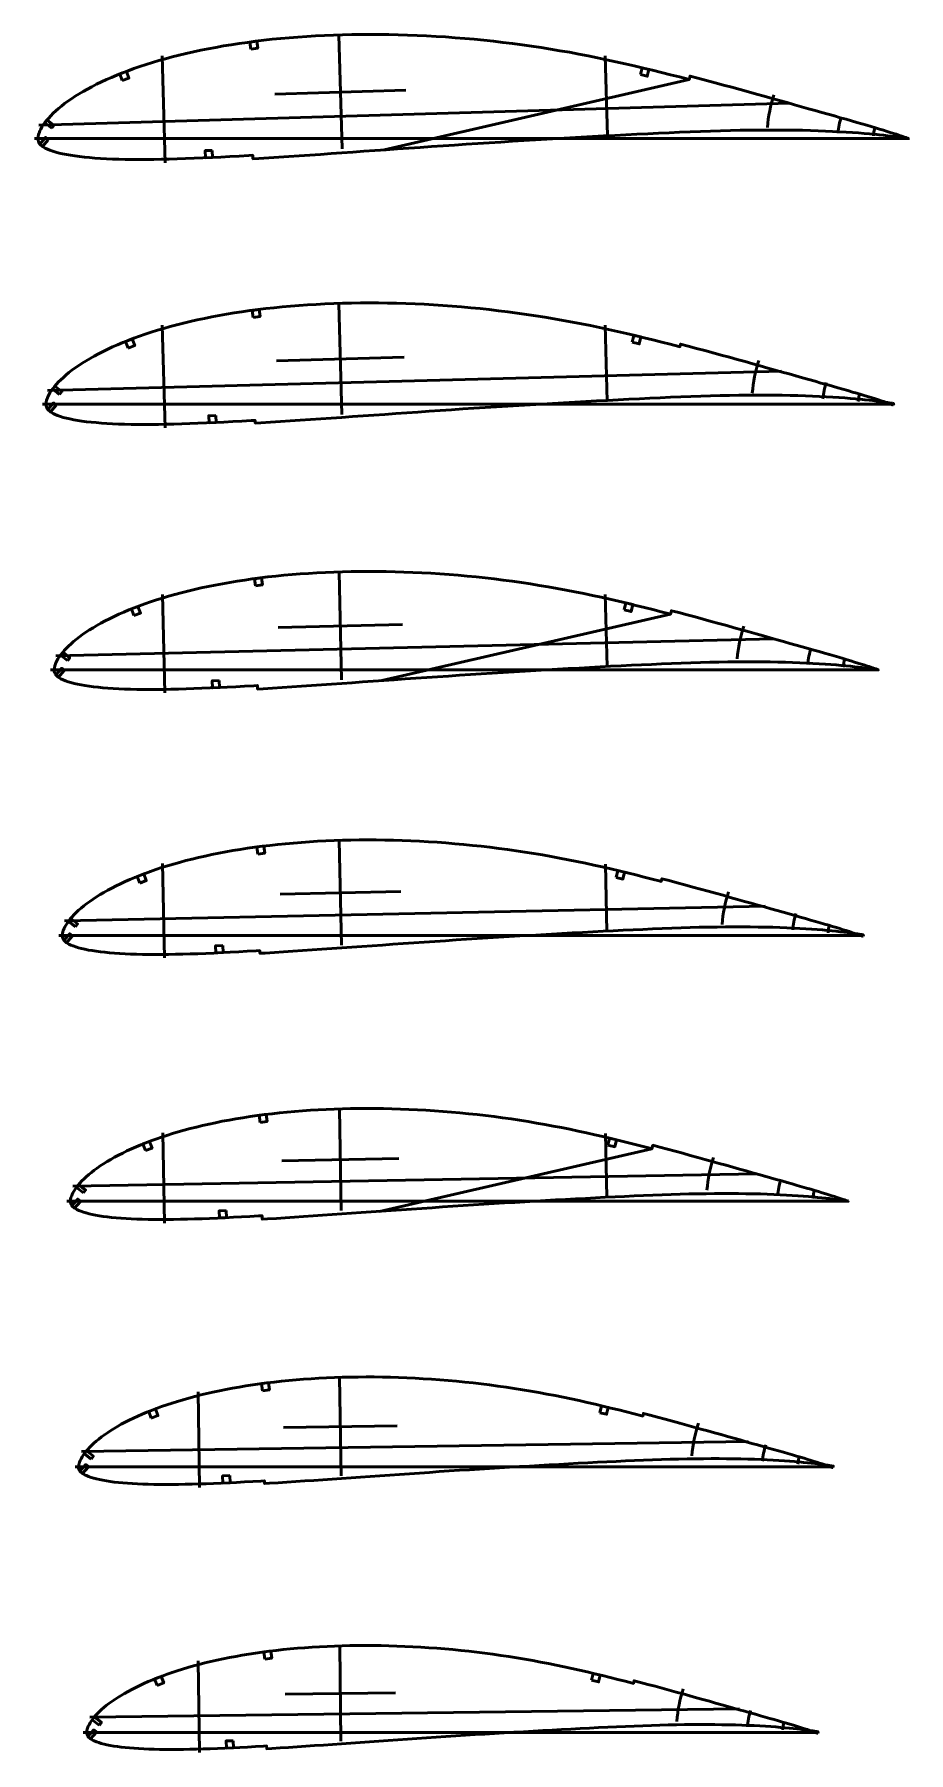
# Model space of a CAD drawing. Header units: metres. Extents: x -217 to 403, y -3611 to 74.
# Drawn here: x -173 to 321, y -3611 to -2641 of the extents above; entities that cross this region are included whole.
import ezdxf

# ---------------------------------------------------------------- set-up
doc = ezdxf.new("R2010")
doc.units = ezdxf.units.M
for name, color, linetype, lineweight in [('FoilLayer', 1, 'Continuous', 50), ('StringerLayer', 1, 'Continuous', 50), ('SubLayer', 7, 'Continuous', 50)]:
    doc.layers.add(name, color=color, linetype=linetype, lineweight=lineweight)

msp = doc.modelspace()

# ---------------------------------------------------------------- linework, layer by layer
at = {"layer": 'FoilLayer'}
for p, q in [((196.99, -2666.63), (24.69, -2706.4)), ((186.49, -2968.5), (23.37, -3006.06)), ((175.99, -3270.38), (22.06, -3305.72))]:
    msp.add_line(p, q, dxfattribs=at)
for points in [[(320.94, -2699.98), (320.84, -2699.94), (320.55, -2699.84), (320.08, -2699.68), (319.45, -2699.46), (318.65, -2699.18), (317.68, -2698.85), (316.57, -2698.47), (315.29, -2698.05), (313.87, -2697.58), (312.3, -2697.07), (310.58, -2696.51), (308.72, -2695.93), (306.71, -2695.3), (304.55, -2694.64), (302.25, -2693.95), (299.82, -2693.22), (297.25, -2692.46), (294.54, -2691.67), (291.69, -2690.85), (288.7, -2690), (285.59, -2689.11), (282.34, -2688.19), (278.98, -2687.24), (275.5, -2686.25), (271.9, -2685.24), (268.18, -2684.19), (264.36, -2683.11), (260.44, -2682), (256.42, -2680.87), (252.3, -2679.71), (248.09, -2678.53), (243.79, -2677.33), (239.41, -2676.1), (234.95, -2674.85), (230.42, -2673.6), (225.81, -2672.33), (221.14, -2671.05), (216.4, -2669.75), (211.61, -2668.44), (206.77, -2667.14), (201.88, -2665.84), (197.5, -2664.69), (196.99, -2666.63), (196.43, -2666.48), (191.45, -2665.19), (186.44, -2663.92), (181.38, -2662.65), (176.27, -2661.41), (171.13, -2660.17), (165.97, -2658.95), (160.79, -2657.74), (155.6, -2656.57), (150.39, -2655.44), (145.16, -2654.35), (139.89, -2653.29), (134.62, -2652.27), (129.32, -2651.29), (124.01, -2650.36), (118.67, -2649.47), (113.33, -2648.62), (107.96, -2647.82), (102.59, -2647.06), (97.21, -2646.35), (91.82, -2645.68), (86.43, -2645.05), (81.03, -2644.48), (75.62, -2643.95), (70.21, -2643.47), (64.81, -2643.03), (59.42, -2642.63), (54.04, -2642.28), (48.67, -2641.98), (43.31, -2641.73), (37.96, -2641.52), (32.64, -2641.36), (27.34, -2641.24), (22.07, -2641.17), (16.83, -2641.15), (11.6, -2641.19), (6.4, -2641.26), (1.24, -2641.37), (-3.88, -2641.54), (-8.95, -2641.74), (-13.98, -2642), (-18.98, -2642.31), (-23.94, -2642.66), (-28.85, -2643.05), (-33.69, -2643.47), (-38.47, -2643.95), (-43.21, -2644.48), (-47.9, -2645.05), (-52.53, -2645.66), (-57.09, -2646.31), (-61.59, -2646.99), (-66.01, -2647.72), (-70.37, -2648.49), (-74.66, -2649.3), (-78.88, -2650.15), (-83.02, -2651.03), (-87.09, -2651.95), (-91.06, -2652.89), (-94.95, -2653.88), (-98.77, -2654.91), (-102.52, -2655.98), (-106.17, -2657.06), (-109.73, -2658.18), (-113.21, -2659.32), (-116.59, -2660.5), (-119.89, -2661.7), (-123.1, -2662.93), (-126.21, -2664.17), (-129.23, -2665.44), (-132.14, -2666.72), (-134.96, -2668.03), (-137.68, -2669.35), (-140.31, -2670.69), (-142.82, -2672.03), (-145.24, -2673.39), (-147.55, -2674.74), (-149.74, -2676.11), (-151.84, -2677.49), (-153.84, -2678.88), (-155.73, -2680.26), (-157.51, -2681.63), (-159.17, -2682.99), (-160.72, -2684.35), (-162.16, -2685.71), (-163.5, -2687.06), (-164.73, -2688.39), (-165.85, -2689.69), (-166.86, -2690.97), (-167.75, -2692.21), (-168.52, -2693.41), (-169.19, -2694.59), (-169.72, -2695.66), (-170.18, -2696.85), (-170.48, -2697.66), (-170.7, -2698.75), (-170.81, -2699.85), (-170.82, -2700.03), (-170.75, -2700.95), (-170.56, -2701.61), (-170.27, -2702.25), (-169.82, -2702.92), (-169.25, -2703.57), (-168.54, -2704.22), (-167.7, -2704.83), (-166.68, -2705.43), (-165.46, -2706), (-164.04, -2706.57), (-162.44, -2707.13), (-160.74, -2707.66), (-158.89, -2708.16), (-156.88, -2708.61), (-154.7, -2709.04), (-152.36, -2709.44), (-149.9, -2709.83), (-147.31, -2710.17), (-144.57, -2710.47), (-141.66, -2710.73), (-138.61, -2710.98), (-135.44, -2711.2), (-132.15, -2711.39), (-128.73, -2711.54), (-125.17, -2711.64), (-121.45, -2711.72), (-117.62, -2711.78), (-113.68, -2711.81), (-109.62, -2711.79), (-105.42, -2711.74), (-101.08, -2711.66), (-96.62, -2711.56), (-92.07, -2711.45), (-87.4, -2711.29), (-82.62, -2711.1), (-77.71, -2710.88), (-72.69, -2710.66), (-67.58, -2710.42), (-62.39, -2710.15), (-57.09, -2709.85), (-51.67, -2709.53), (-49.49, -2709.4), (-49.37, -2711.4), (-46.04, -2711.2), (-40.45, -2710.86), (-34.79, -2710.51), (-29.04, -2710.12), (-23.2, -2709.72), (-17.28, -2709.32), (-11.3, -2708.92), (-5.26, -2708.5), (0.84, -2708.07), (7.02, -2707.63), (13.25, -2707.19), (19.53, -2706.76), (25.84, -2706.32), (32.19, -2705.87), (38.6, -2705.41), (45.04, -2704.97), (51.5, -2704.53), (57.98, -2704.09), (64.48, -2703.65), (71, -2703.2), (77.55, -2702.77), (84.08, -2702.37), (90.61, -2701.96), (97.13, -2701.54), (103.66, -2701.13), (110.18, -2700.74), (116.67, -2700.36), (123.13, -2699.98), (129.56, -2699.6), (135.97, -2699.23), (142.36, -2698.88), (148.69, -2698.54), (154.97, -2698.21), (161.21, -2697.87), (167.41, -2697.55), (173.56, -2697.25), (179.65, -2696.97), (185.66, -2696.69), (191.62, -2696.42), (197.52, -2696.17), (203.35, -2695.96), (209.09, -2695.77), (214.74, -2695.59), (220.31, -2695.44), (225.8, -2695.32), (231.18, -2695.25), (236.43, -2695.2), (241.57, -2695.17), (246.61, -2695.16), (251.52, -2695.2), (256.3, -2695.26), (260.93, -2695.34), (265.42, -2695.45), (269.77, -2695.58), (273.98, -2695.73), (278.01, -2695.92), (281.89, -2696.1), (285.61, -2696.31), (289.17, -2696.54), (292.55, -2696.8), (295.75, -2697.06), (298.75, -2697.32), (301.59, -2697.58), (304.23, -2697.85), (306.69, -2698.12), (308.96, -2698.39), (311.02, -2698.65), (312.89, -2698.89), (314.56, -2699.12), (316.04, -2699.33), (317.32, -2699.51), (318.41, -2699.67), (319.31, -2699.8), (320.01, -2699.91), (320.52, -2699.99), (320.83, -2700.03), (320.94, -2700.05)], [(312.26, -2850.4), (312.17, -2850.37), (311.88, -2850.27), (311.43, -2850.11), (310.81, -2849.9), (310.03, -2849.63), (309.1, -2849.31), (308.01, -2848.94), (306.77, -2848.53), (305.39, -2848.07), (303.86, -2847.57), (302.19, -2847.04), (300.38, -2846.46), (298.42, -2845.86), (296.32, -2845.22), (294.09, -2844.54), (291.72, -2843.83), (289.22, -2843.09), (286.58, -2842.32), (283.81, -2841.53), (280.91, -2840.7), (277.87, -2839.83), (274.72, -2838.94), (271.44, -2838.01), (268.06, -2837.05), (264.55, -2836.06), (260.93, -2835.04), (257.21, -2833.99), (253.4, -2832.91), (249.48, -2831.81), (245.48, -2830.68), (241.37, -2829.54), (237.18, -2828.36), (232.92, -2827.17), (228.59, -2825.95), (224.18, -2824.73), (219.69, -2823.5), (215.14, -2822.25), (210.53, -2820.99), (205.87, -2819.71), (201.16, -2818.45), (196.4, -2817.18), (192.14, -2816.07), (191.74, -2817.56), (191.2, -2817.42), (186.35, -2816.17), (181.47, -2814.93), (176.55, -2813.7), (171.57, -2812.48), (166.57, -2811.28), (161.54, -2810.09), (156.5, -2808.92), (151.45, -2807.78), (146.39, -2806.67), (141.29, -2805.61), (136.17, -2804.59), (131.03, -2803.6), (125.87, -2802.64), (120.7, -2801.73), (115.51, -2800.86), (110.31, -2800.04), (105.09, -2799.26), (99.85, -2798.52), (94.62, -2797.83), (89.37, -2797.17), (84.12, -2796.57), (78.87, -2796.01), (73.6, -2795.5), (68.34, -2795.02), (63.09, -2794.6), (57.84, -2794.21), (52.6, -2793.87), (47.37, -2793.58), (42.16, -2793.33), (36.95, -2793.13), (31.77, -2792.97), (26.62, -2792.86), (21.48, -2792.79), (16.38, -2792.77), (11.29, -2792.8), (6.23, -2792.88), (1.21, -2792.99), (-3.77, -2793.14), (-8.71, -2793.34), (-13.61, -2793.6), (-18.47, -2793.9), (-23.3, -2794.24), (-28.08, -2794.61), (-32.79, -2795.03), (-37.44, -2795.49), (-42.06, -2796.01), (-46.62, -2796.57), (-51.12, -2797.16), (-55.57, -2797.79), (-59.94, -2798.45), (-64.24, -2799.16), (-68.49, -2799.91), (-72.66, -2800.7), (-76.77, -2801.53), (-80.8, -2802.39), (-84.76, -2803.28), (-88.62, -2804.2), (-92.42, -2805.16), (-96.13, -2806.16), (-99.78, -2807.2), (-103.33, -2808.25), (-106.8, -2809.34), (-110.18, -2810.45), (-113.47, -2811.6), (-116.68, -2812.77), (-119.81, -2813.96), (-122.84, -2815.18), (-125.77, -2816.41), (-128.6, -2817.65), (-131.35, -2818.93), (-133.99, -2820.21), (-136.55, -2821.52), (-139, -2822.82), (-141.36, -2824.15), (-143.6, -2825.46), (-145.73, -2826.79), (-147.77, -2828.13), (-149.72, -2829.49), (-151.56, -2830.83), (-153.29, -2832.16), (-154.9, -2833.48), (-156.41, -2834.81), (-157.81, -2836.13), (-159.11, -2837.44), (-160.31, -2838.73), (-161.4, -2840), (-162.38, -2841.24), (-163.24, -2842.45), (-163.99, -2843.61), (-164.64, -2844.76), (-165.16, -2845.79), (-165.61, -2846.95), (-165.89, -2847.73), (-166.11, -2848.79), (-166.22, -2849.86), (-166.23, -2850.03), (-166.16, -2850.91), (-165.98, -2851.54), (-165.7, -2852.16), (-165.26, -2852.8), (-164.72, -2853.44), (-164.03, -2854.06), (-163.21, -2854.66), (-162.23, -2855.23), (-161.04, -2855.79), (-159.66, -2856.35), (-158.11, -2856.89), (-156.46, -2857.41), (-154.66, -2857.89), (-152.7, -2858.33), (-150.58, -2858.74), (-148.3, -2859.14), (-145.91, -2859.51), (-143.39, -2859.85), (-140.72, -2860.13), (-137.89, -2860.39), (-134.92, -2860.63), (-131.83, -2860.85), (-128.64, -2861.04), (-125.3, -2861.18), (-121.84, -2861.28), (-118.22, -2861.36), (-114.49, -2861.41), (-110.66, -2861.44), (-106.7, -2861.42), (-102.61, -2861.37), (-98.39, -2861.29), (-94.05, -2861.2), (-89.62, -2861.09), (-85.08, -2860.94), (-80.43, -2860.75), (-75.64, -2860.54), (-70.76, -2860.33), (-65.79, -2860.09), (-60.73, -2859.83), (-55.57, -2859.54), (-50.3, -2859.22), (-48.18, -2859.1), (-48.09, -2860.64), (-44.84, -2860.45), (-39.4, -2860.12), (-33.89, -2859.78), (-28.3, -2859.4), (-22.62, -2859.01), (-16.85, -2858.62), (-11.03, -2858.24), (-5.15, -2857.83), (0.79, -2857.4), (6.8, -2856.98), (12.87, -2856.55), (18.98, -2856.13), (25.12, -2855.7), (31.31, -2855.26), (37.54, -2854.82), (43.81, -2854.39), (50.11, -2853.96), (56.41, -2853.54), (62.73, -2853.1), (69.09, -2852.67), (75.46, -2852.25), (81.82, -2851.85), (88.17, -2851.45), (94.52, -2851.05), (100.88, -2850.65), (107.22, -2850.27), (113.54, -2849.9), (119.83, -2849.53), (126.09, -2849.16), (132.33, -2848.8), (138.55, -2848.46), (144.71, -2848.13), (150.82, -2847.81), (156.9, -2847.47), (162.94, -2847.16), (168.93, -2846.87), (174.85, -2846.6), (180.7, -2846.33), (186.51, -2846.06), (192.25, -2845.82), (197.93, -2845.61), (203.52, -2845.43), (209.02, -2845.26), (214.45, -2845.11), (219.79, -2845), (225.03, -2844.93), (230.14, -2844.88), (235.15, -2844.84), (240.06, -2844.84), (244.84, -2844.87), (249.49, -2844.94), (254, -2845.02), (258.38, -2845.12), (262.62, -2845.24), (266.71, -2845.4), (270.65, -2845.58), (274.42, -2845.76), (278.05, -2845.96), (281.52, -2846.18), (284.81, -2846.43), (287.92, -2846.69), (290.85, -2846.94), (293.62, -2847.2), (296.2, -2847.46), (298.59, -2847.72), (300.8, -2847.98), (302.81, -2848.24), (304.64, -2848.48), (306.26, -2848.7), (307.71, -2848.9), (308.95, -2849.08), (310.02, -2849.23), (310.89, -2849.36), (311.58, -2849.47), (312.06, -2849.54), (312.38, -2849.59), (312.49, -2849.61)], [(303.87, -2999.98), (303.78, -2999.94), (303.51, -2999.85), (303.07, -2999.7), (302.46, -2999.49), (301.71, -2999.22), (300.79, -2998.91), (299.74, -2998.56), (298.53, -2998.15), (297.18, -2997.7), (295.7, -2997.22), (294.07, -2996.7), (292.3, -2996.14), (290.4, -2995.55), (288.36, -2994.93), (286.18, -2994.27), (283.88, -2993.58), (281.44, -2992.86), (278.88, -2992.11), (276.18, -2991.34), (273.36, -2990.53), (270.41, -2989.69), (267.33, -2988.82), (264.15, -2987.91), (260.85, -2986.98), (257.44, -2986.02), (253.93, -2985.03), (250.31, -2984.01), (246.6, -2982.96), (242.79, -2981.88), (238.89, -2980.79), (234.9, -2979.67), (230.83, -2978.53), (226.68, -2977.37), (222.46, -2976.19), (218.17, -2975), (213.81, -2973.8), (209.38, -2972.58), (204.9, -2971.36), (200.36, -2970.12), (195.78, -2968.89), (191.15, -2967.66), (187, -2966.57), (186.49, -2968.5), (185.96, -2968.36), (181.25, -2967.15), (176.5, -2965.94), (171.71, -2964.74), (166.88, -2963.56), (162.01, -2962.39), (157.12, -2961.23), (152.22, -2960.09), (147.3, -2958.98), (142.38, -2957.91), (137.42, -2956.88), (132.44, -2955.88), (127.44, -2954.92), (122.42, -2953.99), (117.4, -2953.1), (112.35, -2952.26), (107.29, -2951.46), (102.21, -2950.7), (97.12, -2949.98), (92.03, -2949.31), (86.92, -2948.67), (81.82, -2948.08), (76.71, -2947.54), (71.59, -2947.04), (66.47, -2946.58), (61.36, -2946.16), (56.25, -2945.79), (51.16, -2945.46), (46.08, -2945.17), (41, -2944.93), (35.94, -2944.74), (30.9, -2944.58), (25.89, -2944.47), (20.9, -2944.41), (15.93, -2944.39), (10.98, -2944.42), (6.06, -2944.49), (1.18, -2944.6), (-3.67, -2944.75), (-8.47, -2944.95), (-13.23, -2945.19), (-17.97, -2945.48), (-22.66, -2945.81), (-27.3, -2946.18), (-31.89, -2946.59), (-36.42, -2947.04), (-40.9, -2947.54), (-45.34, -2948.08), (-49.72, -2948.66), (-54.04, -2949.27), (-58.3, -2949.92), (-62.48, -2950.6), (-66.6, -2951.33), (-70.67, -2952.1), (-74.66, -2952.9), (-78.59, -2953.74), (-82.43, -2954.61), (-86.19, -2955.5), (-89.88, -2956.44), (-93.49, -2957.41), (-97.04, -2958.42), (-100.49, -2959.44), (-103.87, -2960.5), (-107.15, -2961.59), (-110.36, -2962.7), (-113.48, -2963.84), (-116.51, -2965), (-119.46, -2966.18), (-122.31, -2967.37), (-125.07, -2968.59), (-127.73, -2969.83), (-130.31, -2971.08), (-132.8, -2972.34), (-135.18, -2973.61), (-137.47, -2974.9), (-139.64, -2976.18), (-141.72, -2977.47), (-143.7, -2978.78), (-145.6, -2980.09), (-147.39, -2981.4), (-149.07, -2982.69), (-150.63, -2983.97), (-152.1, -2985.26), (-153.46, -2986.55), (-154.73, -2987.82), (-155.89, -2989.08), (-156.95, -2990.3), (-157.9, -2991.52), (-158.74, -2992.68), (-159.47, -2993.81), (-160.1, -2994.93), (-160.6, -2995.93), (-161.03, -2997.06), (-161.31, -2997.8), (-161.52, -2998.82), (-161.62, -2999.86), (-161.63, -3000.02), (-161.57, -3000.87), (-161.4, -3001.48), (-161.13, -3002.07), (-160.71, -3002.69), (-160.18, -3003.3), (-159.52, -3003.91), (-158.73, -3004.49), (-157.78, -3005.04), (-156.62, -3005.58), (-155.28, -3006.12), (-153.78, -3006.65), (-152.17, -3007.15), (-150.42, -3007.62), (-148.52, -3008.05), (-146.46, -3008.45), (-144.24, -3008.84), (-141.92, -3009.2), (-139.47, -3009.52), (-136.87, -3009.8), (-134.12, -3010.05), (-131.23, -3010.29), (-128.23, -3010.5), (-125.12, -3010.68), (-121.88, -3010.82), (-118.51, -3010.92), (-114.99, -3010.99), (-111.37, -3011.05), (-107.63, -3011.07), (-103.79, -3011.06), (-99.81, -3011.01), (-95.7, -3010.93), (-91.48, -3010.84), (-87.17, -3010.73), (-82.76, -3010.58), (-78.23, -3010.41), (-73.58, -3010.2), (-68.83, -3009.99), (-63.99, -3009.76), (-59.08, -3009.51), (-54.06, -3009.22), (-48.93, -3008.92), (-46.87, -3008.79), (-46.75, -3010.79), (-43.59, -3010.6), (-38.3, -3010.29), (-32.94, -3009.95), (-27.49, -3009.58), (-21.97, -3009.2), (-16.36, -3008.82), (-10.7, -3008.45), (-4.98, -3008.05), (0.8, -3007.64), (6.64, -3007.22), (12.54, -3006.81), (18.49, -3006.4), (24.47, -3005.98), (30.48, -3005.55), (36.55, -3005.12), (42.65, -3004.7), (48.77, -3004.29), (54.9, -3003.88), (61.05, -3003.45), (67.23, -3003.03), (73.42, -3002.63), (79.61, -3002.24), (85.79, -3001.85), (91.97, -3001.45), (98.15, -3001.07), (104.32, -3000.7), (110.47, -3000.34), (116.58, -2999.98), (122.67, -2999.62), (128.74, -2999.27), (134.79, -2998.94), (140.78, -2998.62), (146.73, -2998.3), (152.64, -2997.98), (158.51, -2997.68), (164.34, -2997.4), (170.1, -2997.13), (175.79, -2996.86), (181.43, -2996.61), (187.02, -2996.37), (192.54, -2996.17), (197.97, -2995.99), (203.32, -2995.83), (208.6, -2995.68), (213.79, -2995.57), (218.89, -2995.5), (223.86, -2995.46), (228.73, -2995.42), (233.5, -2995.42), (238.15, -2995.45), (242.67, -2995.51), (247.05, -2995.59), (251.31, -2995.69), (255.43, -2995.81), (259.41, -2995.96), (263.23, -2996.13), (266.9, -2996.31), (270.43, -2996.51), (273.8, -2996.72), (277, -2996.97), (280.02, -2997.21), (282.87, -2997.46), (285.55, -2997.71), (288.06, -2997.96), (290.39, -2998.22), (292.53, -2998.47), (294.49, -2998.72), (296.26, -2998.95), (297.84, -2999.17), (299.24, -2999.36), (300.45, -2999.54), (301.49, -2999.69), (302.33, -2999.81), (303, -2999.92), (303.48, -2999.99), (303.77, -3000.03), (303.87, -3000.05)], [(295.2, -3150.4), (295.11, -3150.37), (294.84, -3150.28), (294.41, -3150.13), (293.82, -3149.93), (293.09, -3149.67), (292.21, -3149.37), (291.18, -3149.02), (290.01, -3148.63), (288.7, -3148.2), (287.26, -3147.73), (285.68, -3147.22), (283.96, -3146.68), (282.12, -3146.11), (280.13, -3145.5), (278.02, -3144.86), (275.78, -3144.19), (273.42, -3143.49), (270.92, -3142.77), (268.3, -3142.01), (265.56, -3141.23), (262.69, -3140.41), (259.71, -3139.57), (256.61, -3138.69), (253.41, -3137.78), (250.09, -3136.85), (246.67, -3135.88), (243.16, -3134.89), (239.55, -3133.87), (235.85, -3132.83), (232.06, -3131.76), (228.18, -3130.68), (224.22, -3129.57), (220.19, -3128.44), (216.1, -3127.29), (211.93, -3126.14), (207.69, -3124.97), (203.38, -3123.79), (199.03, -3122.59), (194.62, -3121.39), (190.17, -3120.2), (185.67, -3119), (181.64, -3117.94), (181.24, -3119.44), (180.73, -3119.31), (176.15, -3118.12), (171.53, -3116.95), (166.88, -3115.79), (162.18, -3114.64), (157.45, -3113.5), (152.7, -3112.38), (147.93, -3111.27), (143.16, -3110.19), (138.37, -3109.15), (133.55, -3108.14), (128.71, -3107.17), (123.85, -3106.24), (118.98, -3105.34), (114.09, -3104.48), (109.19, -3103.66), (104.27, -3102.88), (99.33, -3102.14), (94.39, -3101.44), (89.44, -3100.78), (84.48, -3100.17), (79.52, -3099.59), (74.55, -3099.07), (69.57, -3098.58), (64.6, -3098.13), (59.63, -3097.73), (54.67, -3097.36), (49.72, -3097.04), (44.78, -3096.77), (39.85, -3096.54), (34.93, -3096.35), (30.03, -3096.2), (25.16, -3096.09), (20.31, -3096.02), (15.49, -3096.01), (10.67, -3096.04), (5.89, -3096.11), (1.15, -3096.21), (-3.56, -3096.36), (-8.23, -3096.55), (-12.86, -3096.79), (-17.46, -3097.07), (-22.02, -3097.39), (-26.53, -3097.75), (-30.99, -3098.14), (-35.39, -3098.58), (-39.75, -3099.07), (-44.06, -3099.59), (-48.32, -3100.15), (-52.52, -3100.75), (-56.65, -3101.38), (-60.72, -3102.05), (-64.72, -3102.75), (-68.67, -3103.5), (-72.55, -3104.28), (-76.37, -3105.09), (-80.1, -3105.93), (-83.76, -3106.8), (-87.34, -3107.71), (-90.85, -3108.66), (-94.3, -3109.64), (-97.65, -3110.64), (-100.93, -3111.66), (-104.13, -3112.72), (-107.24, -3113.8), (-110.27, -3114.9), (-113.22, -3116.03), (-116.09, -3117.18), (-118.86, -3118.34), (-121.53, -3119.52), (-124.12, -3120.72), (-126.62, -3121.94), (-129.04, -3123.17), (-131.36, -3124.4), (-133.58, -3125.65), (-135.69, -3126.89), (-137.71, -3128.15), (-139.64, -3129.42), (-141.48, -3130.7), (-143.21, -3131.96), (-144.85, -3133.22), (-146.37, -3134.47), (-147.79, -3135.71), (-149.11, -3136.96), (-150.34, -3138.2), (-151.47, -3139.42), (-152.5, -3140.61), (-153.42, -3141.79), (-154.24, -3142.92), (-154.94, -3144.01), (-155.55, -3145.09), (-156.03, -3146.06), (-156.46, -3147.16), (-156.73, -3147.88), (-156.93, -3148.86), (-157.03, -3149.86), (-157.04, -3150.01), (-156.98, -3150.83), (-156.82, -3151.41), (-156.56, -3151.98), (-156.16, -3152.58), (-155.65, -3153.17), (-155.01, -3153.75), (-154.24, -3154.31), (-153.32, -3154.85), (-152.2, -3155.38), (-150.9, -3155.9), (-149.44, -3156.41), (-147.88, -3156.9), (-146.19, -3157.35), (-144.34, -3157.77), (-142.33, -3158.16), (-140.18, -3158.53), (-137.93, -3158.89), (-135.55, -3159.2), (-133.03, -3159.47), (-130.35, -3159.72), (-127.55, -3159.94), (-124.63, -3160.15), (-121.61, -3160.32), (-118.46, -3160.46), (-115.18, -3160.56), (-111.76, -3160.63), (-108.24, -3160.68), (-104.61, -3160.7), (-100.88, -3160.69), (-97.01, -3160.64), (-93.02, -3160.57), (-88.92, -3160.48), (-84.73, -3160.37), (-80.44, -3160.23), (-76.04, -3160.06), (-71.52, -3159.86), (-66.9, -3159.65), (-62.2, -3159.43), (-57.42, -3159.19), (-52.54, -3158.91), (-47.56, -3158.61), (-45.56, -3158.49), (-45.46, -3160.04), (-42.39, -3159.86), (-37.25, -3159.55), (-32.04, -3159.22), (-26.75, -3158.86), (-21.38, -3158.49), (-15.93, -3158.13), (-10.43, -3157.76), (-4.87, -3157.38), (0.75, -3156.98), (6.43, -3156.57), (12.16, -3156.17), (17.94, -3155.77), (23.75, -3155.37), (29.59, -3154.95), (35.49, -3154.53), (41.42, -3154.12), (47.37, -3153.72), (53.33, -3153.32), (59.3, -3152.91), (65.31, -3152.5), (71.33, -3152.1), (77.35, -3151.73), (83.36, -3151.35), (89.36, -3150.96), (95.37, -3150.59), (101.37, -3150.23), (107.34, -3149.88), (113.28, -3149.53), (119.2, -3149.18), (125.11, -3148.84), (130.98, -3148.52), (136.81, -3148.21), (142.59, -3147.9), (148.33, -3147.59), (154.04, -3147.29), (159.7, -3147.02), (165.3, -3146.76), (170.83, -3146.5), (176.32, -3146.25), (181.75, -3146.02), (187.12, -3145.83), (192.4, -3145.66), (197.6, -3145.49), (202.73, -3145.35), (207.79, -3145.25), (212.74, -3145.18), (217.57, -3145.13), (222.31, -3145.1), (226.95, -3145.1), (231.47, -3145.13), (235.87, -3145.19), (240.13, -3145.27), (244.27, -3145.36), (248.28, -3145.48), (252.15, -3145.62), (255.87, -3145.79), (259.44, -3145.97), (262.87, -3146.16), (266.15, -3146.37), (269.26, -3146.6), (272.2, -3146.84), (274.97, -3147.08), (277.58, -3147.33), (280.02, -3147.57), (282.29, -3147.82), (284.38, -3148.07), (286.28, -3148.31), (288, -3148.54), (289.54, -3148.75), (290.9, -3148.94), (292.08, -3149.1), (293.09, -3149.25), (293.91, -3149.37), (294.56, -3149.47), (295.02, -3149.55), (295.32, -3149.59), (295.42, -3149.61)], [(286.81, -3299.98), (286.72, -3299.95), (286.46, -3299.86), (286.05, -3299.71), (285.48, -3299.51), (284.77, -3299.27), (283.9, -3298.97), (282.91, -3298.64), (281.77, -3298.26), (280.5, -3297.83), (279.09, -3297.38), (277.56, -3296.88), (275.89, -3296.36), (274.1, -3295.8), (272.17, -3295.21), (270.12, -3294.59), (267.94, -3293.94), (265.64, -3293.26), (263.22, -3292.56), (260.67, -3291.82), (258.01, -3291.06), (255.22, -3290.27), (252.32, -3289.45), (249.32, -3288.59), (246.21, -3287.72), (242.99, -3286.81), (239.67, -3285.87), (236.25, -3284.9), (232.75, -3283.92), (229.16, -3282.9), (225.48, -3281.87), (221.71, -3280.81), (217.87, -3279.74), (213.95, -3278.64), (209.97, -3277.53), (205.92, -3276.41), (201.8, -3275.27), (197.62, -3274.12), (193.39, -3272.96), (189.11, -3271.79), (184.79, -3270.63), (180.42, -3269.47), (176.5, -3268.45), (175.99, -3270.38), (175.49, -3270.25), (171.04, -3269.1), (166.56, -3267.96), (162.04, -3266.83), (157.48, -3265.72), (152.89, -3264.61), (148.27, -3263.52), (143.65, -3262.44), (139.01, -3261.4), (134.36, -3260.38), (129.68, -3259.41), (124.98, -3258.47), (120.26, -3257.56), (115.53, -3256.68), (110.79, -3255.85), (106.02, -3255.05), (101.25, -3254.3), (96.45, -3253.58), (91.65, -3252.9), (86.85, -3252.26), (82.03, -3251.67), (77.21, -3251.11), (72.39, -3250.6), (67.56, -3250.13), (62.73, -3249.69), (57.91, -3249.3), (53.09, -3248.94), (48.28, -3248.63), (43.49, -3248.36), (38.7, -3248.14), (33.92, -3247.95), (29.16, -3247.81), (24.43, -3247.7), (19.72, -3247.64), (15.04, -3247.62), (10.37, -3247.65), (5.72, -3247.72), (1.12, -3247.82), (-3.46, -3247.97), (-7.98, -3248.15), (-12.48, -3248.38), (-16.95, -3248.66), (-21.38, -3248.97), (-25.76, -3249.31), (-30.09, -3249.7), (-34.36, -3250.12), (-38.59, -3250.6), (-42.78, -3251.11), (-46.91, -3251.65), (-50.99, -3252.23), (-55.01, -3252.84), (-58.95, -3253.49), (-62.84, -3254.18), (-66.68, -3254.9), (-70.45, -3255.66), (-74.15, -3256.45), (-77.78, -3257.26), (-81.32, -3258.11), (-84.8, -3258.99), (-88.21, -3259.91), (-91.56, -3260.86), (-94.82, -3261.83), (-98, -3262.83), (-101.1, -3263.85), (-104.12, -3264.9), (-107.06, -3265.97), (-109.93, -3267.07), (-112.71, -3268.18), (-115.4, -3269.31), (-118, -3270.45), (-120.51, -3271.62), (-122.94, -3272.8), (-125.29, -3274), (-127.53, -3275.19), (-129.69, -3276.4), (-131.74, -3277.61), (-133.7, -3278.83), (-135.57, -3280.06), (-137.36, -3281.3), (-139.04, -3282.53), (-140.63, -3283.75), (-142.1, -3284.96), (-143.48, -3286.17), (-144.77, -3287.38), (-145.96, -3288.58), (-147.05, -3289.76), (-148.05, -3290.92), (-148.94, -3292.06), (-149.73, -3293.16), (-150.42, -3294.21), (-151.01, -3295.26), (-151.47, -3296.2), (-151.88, -3297.26), (-152.14, -3297.95), (-152.34, -3298.9), (-152.44, -3299.87), (-152.45, -3300.01), (-152.39, -3300.79), (-152.24, -3301.34), (-151.99, -3301.89), (-151.6, -3302.46), (-151.12, -3303.03), (-150.5, -3303.59), (-149.76, -3304.14), (-148.87, -3304.66), (-147.78, -3305.17), (-146.52, -3305.67), (-145.11, -3306.17), (-143.6, -3306.64), (-141.95, -3307.08), (-140.16, -3307.48), (-138.21, -3307.87), (-136.13, -3308.23), (-133.94, -3308.57), (-131.62, -3308.88), (-129.18, -3309.14), (-126.58, -3309.38), (-123.86, -3309.6), (-121.02, -3309.8), (-118.09, -3309.97), (-115.03, -3310.1), (-111.85, -3310.19), (-108.53, -3310.26), (-105.11, -3310.32), (-101.59, -3310.34), (-97.96, -3310.32), (-94.21, -3310.28), (-90.33, -3310.21), (-86.35, -3310.12), (-82.28, -3310.02), (-78.12, -3309.88), (-73.85, -3309.71), (-69.45, -3309.51), (-64.97, -3309.32), (-60.41, -3309.1), (-55.77, -3308.86), (-51.03, -3308.59), (-46.19, -3308.3), (-44.24, -3308.19), (-44.12, -3310.18), (-41.14, -3310.01), (-36.15, -3309.71), (-31.09, -3309.39), (-25.95, -3309.04), (-20.73, -3308.68), (-15.44, -3308.33), (-10.1, -3307.97), (-4.7, -3307.6), (0.75, -3307.21), (6.27, -3306.82), (11.84, -3306.42), (17.45, -3306.04), (23.09, -3305.65), (28.77, -3305.24), (34.49, -3304.84), (40.25, -3304.44), (46.03, -3304.05), (51.82, -3303.66), (57.62, -3303.26), (63.45, -3302.86), (69.3, -3302.48), (75.14, -3302.11), (80.98, -3301.75), (86.81, -3301.37), (92.64, -3301.01), (98.46, -3300.66), (104.27, -3300.32), (110.03, -3299.98), (115.78, -3299.64), (121.52, -3299.31), (127.22, -3299), (132.88, -3298.7), (138.49, -3298.4), (144.07, -3298.09), (149.61, -3297.81), (155.11, -3297.54), (160.55, -3297.29), (165.92, -3297.04), (171.25, -3296.8), (176.52, -3296.58), (181.73, -3296.39), (186.86, -3296.22), (191.91, -3296.06), (196.89, -3295.92), (201.79, -3295.82), (206.6, -3295.76), (211.29, -3295.71), (215.89, -3295.68), (220.39, -3295.68), (224.78, -3295.71), (229.05, -3295.76), (233.18, -3295.84), (237.2, -3295.93), (241.09, -3296.05), (244.84, -3296.19), (248.45, -3296.35), (251.92, -3296.52), (255.24, -3296.7), (258.43, -3296.91), (261.44, -3297.14), (264.3, -3297.37), (266.99, -3297.6), (269.52, -3297.84), (271.88, -3298.08), (274.08, -3298.32), (276.11, -3298.56), (277.95, -3298.79), (279.62, -3299.01), (281.12, -3299.21), (282.44, -3299.4), (283.58, -3299.56), (284.56, -3299.7), (285.36, -3299.82), (285.99, -3299.92), (286.44, -3299.99), (286.72, -3300.03), (286.81, -3300.05)], [(278.13, -3450.4), (278.05, -3450.37), (277.79, -3450.29), (277.39, -3450.15), (276.84, -3449.95), (276.15, -3449.71), (275.32, -3449.43), (274.35, -3449.1), (273.25, -3448.74), (272.02, -3448.33), (270.66, -3447.89), (269.17, -3447.41), (267.55, -3446.9), (265.81, -3446.36), (263.94, -3445.79), (261.95, -3445.18), (259.84, -3444.55), (257.61, -3443.89), (255.26, -3443.21), (252.8, -3442.5), (250.21, -3441.76), (247.51, -3440.99), (244.69, -3440.2), (241.78, -3439.37), (238.76, -3438.51), (235.64, -3437.63), (232.42, -3436.72), (229.1, -3435.79), (225.7, -3434.83), (222.22, -3433.84), (218.65, -3432.84), (214.99, -3431.82), (211.26, -3430.77), (207.47, -3429.71), (203.61, -3428.63), (199.68, -3427.54), (195.68, -3426.44), (191.63, -3425.33), (187.52, -3424.2), (183.37, -3423.07), (179.18, -3421.94), (174.93, -3420.82), (171.14, -3419.82), (170.74, -3421.32), (170.26, -3421.19), (165.94, -3420.08), (161.59, -3418.97), (157.21, -3417.88), (152.78, -3416.79), (148.32, -3415.73), (143.85, -3414.66), (139.36, -3413.62), (134.86, -3412.6), (130.35, -3411.62), (125.81, -3410.68), (121.25, -3409.76), (116.68, -3408.88), (112.08, -3408.03), (107.48, -3407.22), (102.86, -3406.45), (98.23, -3405.71), (93.58, -3405.02), (88.92, -3404.36), (84.26, -3403.74), (79.58, -3403.16), (74.91, -3402.62), (70.23, -3402.13), (65.54, -3401.67), (60.86, -3401.25), (56.18, -3400.87), (51.5, -3400.52), (46.84, -3400.22), (42.19, -3399.96), (37.54, -3399.74), (32.91, -3399.56), (28.29, -3399.42), (23.71, -3399.32), (19.13, -3399.26), (14.59, -3399.24), (10.06, -3399.27), (5.55, -3399.33), (1.09, -3399.43), (-3.35, -3399.57), (-7.74, -3399.75), (-12.11, -3399.98), (-16.44, -3400.24), (-20.74, -3400.54), (-24.99, -3400.88), (-29.18, -3401.25), (-33.33, -3401.66), (-37.44, -3402.12), (-41.5, -3402.62), (-45.51, -3403.15), (-49.47, -3403.71), (-53.36, -3404.3), (-57.19, -3404.93), (-60.96, -3405.6), (-64.68, -3406.3), (-68.34, -3407.04), (-71.93, -3407.8), (-75.45, -3408.59), (-78.89, -3409.41), (-82.26, -3410.27), (-85.57, -3411.16), (-88.82, -3412.08), (-91.98, -3413.02), (-95.07, -3413.99), (-98.07, -3414.98), (-101, -3416), (-103.86, -3417.04), (-106.64, -3418.1), (-109.33, -3419.18), (-111.94, -3420.28), (-114.46, -3421.39), (-116.9, -3422.52), (-119.26, -3423.66), (-121.53, -3424.82), (-123.71, -3425.98), (-125.81, -3427.16), (-127.79, -3428.33), (-129.69, -3429.51), (-131.5, -3430.7), (-133.23, -3431.9), (-134.87, -3433.1), (-136.41, -3434.28), (-137.84, -3435.45), (-139.17, -3436.62), (-140.42, -3437.8), (-141.57, -3438.96), (-142.63, -3440.11), (-143.6, -3441.22), (-144.46, -3442.33), (-145.23, -3443.39), (-145.89, -3444.42), (-146.46, -3445.43), (-146.91, -3446.33), (-147.31, -3447.36), (-147.56, -3448.02), (-147.75, -3448.94), (-147.84, -3449.87), (-147.85, -3450), (-147.8, -3450.74), (-147.65, -3451.28), (-147.42, -3451.8), (-147.05, -3452.35), (-146.58, -3452.9), (-145.99, -3453.44), (-145.27, -3453.96), (-144.42, -3454.46), (-143.37, -3454.96), (-142.15, -3455.45), (-140.77, -3455.93), (-139.31, -3456.39), (-137.72, -3456.81), (-135.98, -3457.2), (-134.09, -3457.57), (-132.07, -3457.93), (-129.95, -3458.26), (-127.7, -3458.55), (-125.33, -3458.81), (-122.81, -3459.04), (-120.17, -3459.25), (-117.42, -3459.45), (-114.58, -3459.61), (-111.61, -3459.74), (-108.52, -3459.83), (-105.3, -3459.9), (-101.99, -3459.95), (-98.57, -3459.97), (-95.05, -3459.96), (-91.41, -3459.91), (-87.65, -3459.84), (-83.78, -3459.76), (-79.84, -3459.66), (-75.79, -3459.52), (-71.65, -3459.36), (-67.39, -3459.17), (-63.04, -3458.98), (-58.61, -3458.77), (-54.11, -3458.54), (-49.51, -3458.28), (-44.82, -3458), (-42.93, -3457.88), (-42.84, -3459.43), (-39.95, -3459.26), (-35.1, -3458.97), (-30.19, -3458.66), (-25.21, -3458.32), (-20.15, -3457.98), (-15.01, -3457.63), (-9.83, -3457.29), (-4.59, -3456.92), (0.7, -3456.55), (6.05, -3456.17), (11.46, -3455.78), (16.9, -3455.41), (22.37, -3455.03), (27.88, -3454.64), (33.44, -3454.24), (39.02, -3453.86), (44.63, -3453.48), (50.25, -3453.1), (55.88, -3452.71), (61.54, -3452.33), (67.21, -3451.96), (72.88, -3451.6), (78.54, -3451.25), (84.2, -3450.88), (89.86, -3450.53), (95.51, -3450.19), (101.14, -3449.86), (106.73, -3449.53), (112.31, -3449.2), (117.88, -3448.88), (123.41, -3448.58), (128.9, -3448.29), (134.35, -3448), (139.76, -3447.7), (145.14, -3447.42), (150.47, -3447.17), (155.75, -3446.92), (160.96, -3446.68), (166.13, -3446.44), (171.25, -3446.23), (176.31, -3446.04), (181.29, -3445.88), (186.19, -3445.73), (191.02, -3445.59), (195.78, -3445.5), (200.45, -3445.43), (205, -3445.39), (209.47, -3445.36), (213.84, -3445.35), (218.1, -3445.38), (222.24, -3445.44), (226.26, -3445.51), (230.15, -3445.6), (233.93, -3445.71), (237.58, -3445.85), (241.08, -3446.01), (244.45, -3446.17), (247.68, -3446.35), (250.77, -3446.55), (253.7, -3446.77), (256.48, -3447), (259.09, -3447.23), (261.55, -3447.45), (263.85, -3447.69), (265.98, -3447.92), (267.95, -3448.15), (269.74, -3448.38), (271.37, -3448.6), (272.82, -3448.79), (274.1, -3448.97), (275.21, -3449.13), (276.16, -3449.27), (276.94, -3449.38), (277.55, -3449.48), (277.98, -3449.55), (278.27, -3449.59), (278.36, -3449.6)], [(269.6, -3600.4), (269.52, -3600.38), (269.27, -3600.29), (268.88, -3600.16), (268.35, -3599.97), (267.68, -3599.74), (266.87, -3599.46), (265.93, -3599.14), (264.86, -3598.79), (263.67, -3598.39), (262.35, -3597.96), (260.91, -3597.5), (259.35, -3597.01), (257.66, -3596.48), (255.85, -3595.93), (253.92, -3595.34), (251.87, -3594.73), (249.71, -3594.09), (247.43, -3593.43), (245.04, -3592.74), (242.53, -3592.03), (239.92, -3591.28), (237.19, -3590.51), (234.36, -3589.71), (231.44, -3588.88), (228.41, -3588.02), (225.29, -3587.14), (222.08, -3586.24), (218.78, -3585.31), (215.4, -3584.35), (211.94, -3583.38), (208.4, -3582.39), (204.78, -3581.38), (201.1, -3580.34), (197.36, -3579.3), (193.55, -3578.24), (189.68, -3577.18), (185.75, -3576.1), (181.77, -3575.01), (177.75, -3573.91), (173.68, -3572.82), (169.57, -3571.72), (165.89, -3570.76), (165.49, -3572.26), (165.02, -3572.13), (160.84, -3571.05), (156.62, -3569.98), (152.37, -3568.92), (148.08, -3567.87), (143.76, -3566.84), (139.42, -3565.8), (135.07, -3564.79), (130.71, -3563.81), (126.34, -3562.86), (121.94, -3561.94), (117.52, -3561.06), (113.09, -3560.2), (108.64, -3559.38), (104.17, -3558.59), (99.7, -3557.84), (95.21, -3557.13), (90.7, -3556.46), (86.18, -3555.82), (81.66, -3555.22), (77.14, -3554.66), (72.61, -3554.13), (68.07, -3553.65), (63.53, -3553.21), (58.99, -3552.8), (54.45, -3552.43), (49.92, -3552.1), (45.4, -3551.81), (40.89, -3551.55), (36.39, -3551.34), (31.9, -3551.17), (27.43, -3551.03), (22.98, -3550.93), (18.55, -3550.87), (14.14, -3550.86), (9.75, -3550.89), (5.39, -3550.95), (1.06, -3551.04), (-3.25, -3551.18), (-7.5, -3551.35), (-11.73, -3551.57), (-15.93, -3551.83), (-20.1, -3552.12), (-24.22, -3552.45), (-28.28, -3552.81), (-32.3, -3553.21), (-36.28, -3553.65), (-40.22, -3554.13), (-44.1, -3554.64), (-47.94, -3555.19), (-51.71, -3555.76), (-55.42, -3556.37), (-59.08, -3557.02), (-62.69, -3557.7), (-66.23, -3558.41), (-69.71, -3559.16), (-73.12, -3559.92), (-76.45, -3560.72), (-79.73, -3561.55), (-82.93, -3562.41), (-86.08, -3563.3), (-89.14, -3564.21), (-92.13, -3565.15), (-95.05, -3566.11), (-97.89, -3567.1), (-100.65, -3568.11), (-103.35, -3569.14), (-105.96, -3570.18), (-108.49, -3571.24), (-110.93, -3572.32), (-113.29, -3573.42), (-115.57, -3574.52), (-117.78, -3575.65), (-119.89, -3576.77), (-121.92, -3577.91), (-123.84, -3579.04), (-125.68, -3580.19), (-127.44, -3581.34), (-129.11, -3582.51), (-130.7, -3583.66), (-132.18, -3584.81), (-133.57, -3585.94), (-134.86, -3587.08), (-136.07, -3588.22), (-137.18, -3589.34), (-138.21, -3590.45), (-139.14, -3591.53), (-139.98, -3592.6), (-140.72, -3593.63), (-141.36, -3594.62), (-141.92, -3595.59), (-142.35, -3596.47), (-142.74, -3597.46), (-142.97, -3598.09), (-143.16, -3598.98), (-143.25, -3599.88), (-143.26, -3599.99), (-143.21, -3600.7), (-143.07, -3601.21), (-142.85, -3601.7), (-142.5, -3602.24), (-142.05, -3602.76), (-141.47, -3603.28), (-140.79, -3603.79), (-139.96, -3604.27), (-138.95, -3604.75), (-137.77, -3605.22), (-136.44, -3605.69), (-135.02, -3606.13), (-133.48, -3606.54), (-131.8, -3606.92), (-129.97, -3607.28), (-128.01, -3607.62), (-125.95, -3607.94), (-123.78, -3608.23), (-121.48, -3608.48), (-119.04, -3608.7), (-116.48, -3608.91), (-113.82, -3609.1), (-111.06, -3609.26), (-108.19, -3609.38), (-105.2, -3609.47), (-102.07, -3609.53), (-98.86, -3609.58), (-95.55, -3609.6), (-92.14, -3609.59), (-88.61, -3609.55), (-84.96, -3609.48), (-81.22, -3609.4), (-77.39, -3609.3), (-73.47, -3609.17), (-69.46, -3609.01), (-65.33, -3608.83), (-61.11, -3608.64), (-56.82, -3608.44), (-52.45, -3608.22), (-48, -3607.96), (-43.45, -3607.69), (-41.62, -3607.58), (-41.53, -3609.13), (-38.72, -3608.96), (-34.03, -3608.68), (-29.27, -3608.38), (-24.44, -3608.05), (-19.53, -3607.72), (-14.55, -3607.38), (-9.53, -3607.05), (-4.45, -3606.7), (0.68, -3606.33), (5.87, -3605.96), (11.1, -3605.59), (16.38, -3605.23), (21.69, -3604.86), (27.03, -3604.48), (32.41, -3604.1), (37.83, -3603.73), (43.26, -3603.36), (48.7, -3602.99), (54.16, -3602.62), (59.65, -3602.24), (65.15, -3601.88), (70.64, -3601.54), (76.13, -3601.19), (81.61, -3600.84), (87.1, -3600.5), (92.58, -3600.17), (98.04, -3599.85), (103.46, -3599.53), (108.87, -3599.21), (114.26, -3598.9), (119.63, -3598.61), (124.95, -3598.33), (130.23, -3598.04), (135.47, -3597.76), (140.69, -3597.49), (145.86, -3597.24), (150.97, -3597), (156.03, -3596.77), (161.04, -3596.54), (166, -3596.33), (170.9, -3596.15), (175.73, -3595.99), (180.48, -3595.84), (185.17, -3595.72), (189.78, -3595.62), (194.3, -3595.56), (198.72, -3595.52), (203.04, -3595.49), (207.28, -3595.48), (211.41, -3595.51), (215.43, -3595.57), (219.32, -3595.64), (223.1, -3595.72), (226.76, -3595.83), (230.3, -3595.96), (233.69, -3596.12), (236.96, -3596.28), (240.09, -3596.45), (243.09, -3596.64), (245.93, -3596.86), (248.62, -3597.08), (251.14, -3597.3), (253.53, -3597.52), (255.76, -3597.74), (257.83, -3597.97), (259.74, -3598.2), (261.48, -3598.42), (263.05, -3598.62), (264.45, -3598.82), (265.7, -3598.99), (266.78, -3599.14), (267.7, -3599.28), (268.45, -3599.39), (269.04, -3599.48), (269.46, -3599.55), (269.74, -3599.59), (269.83, -3599.6)]]:
    msp.add_lwpolyline(points, close=True, dxfattribs=at)
at = {"layer": 'StringerLayer'}
for points in [[(-50.57, -2649.44), (-46.61, -2648.92), (-47.13, -2644.95), (-51.1, -2645.47), (-50.57, -2649.44)], [(-123.16, -2667.24), (-119.43, -2665.81), (-120.85, -2662.07), (-124.59, -2663.5), (-123.16, -2667.24)], [(169.47, -2663.89), (173.36, -2664.82), (174.29, -2660.93), (170.4, -2660), (169.47, -2663.89)], [(-162.99, -2694.14), (-161.75, -2692.57), (-165.68, -2689.48), (-166.92, -2691.06), (-162.99, -2694.14)], [(-164.95, -2700.7), (-166.45, -2699.38), (-169.76, -2703.12), (-168.27, -2704.44), (-164.95, -2700.7)], [(-72.33, -2706.64), (-76.33, -2706.82), (-76.15, -2710.82), (-72.15, -2710.64), (-72.33, -2706.64)], [(-49.26, -2800.95), (-45.3, -2800.43), (-45.82, -2796.46), (-49.78, -2796.98), (-49.26, -2800.95)], [(-119.88, -2818.27), (-116.14, -2816.85), (-117.57, -2813.11), (-121.31, -2814.54), (-119.88, -2818.27)], [(164.87, -2814.99), (168.76, -2815.92), (169.7, -2812.03), (165.81, -2811.1), (164.87, -2814.99)], [(-158.52, -2844.43), (-157.29, -2842.86), (-161.22, -2839.77), (-162.46, -2841.35), (-158.52, -2844.43)], [(-160.42, -2850.56), (-161.92, -2849.24), (-165.24, -2852.98), (-163.74, -2854.3), (-160.42, -2850.56)], [(-70.36, -2856.3), (-74.36, -2856.48), (-74.18, -2860.48), (-70.18, -2860.3), (-70.36, -2856.3)], [(-47.95, -2952.46), (-43.98, -2951.93), (-44.51, -2947.97), (-48.47, -2948.49), (-47.95, -2952.46)], [(-116.6, -2969.31), (-112.86, -2967.88), (-114.29, -2964.15), (-118.03, -2965.58), (-116.6, -2969.31)], [(160.28, -2966.09), (164.17, -2967.03), (165.1, -2963.14), (161.21, -2962.2), (160.28, -2966.09)], [(-154.06, -2994.73), (-152.83, -2993.15), (-156.76, -2990.07), (-157.99, -2991.64), (-154.06, -2994.73)], [(-155.89, -3000.42), (-157.39, -2999.1), (-160.71, -3002.84), (-159.21, -3004.16), (-155.89, -3000.42)], [(-68.39, -3005.97), (-72.39, -3006.14), (-72.21, -3010.14), (-68.22, -3009.96), (-68.39, -3005.97)], [(-46.64, -3103.97), (-42.67, -3103.44), (-43.19, -3099.48), (-47.16, -3100), (-46.64, -3103.97)], [(155.69, -3117.2), (159.58, -3118.13), (160.51, -3114.24), (156.62, -3113.31), (155.69, -3117.2)], [(-113.32, -3120.35), (-109.58, -3118.92), (-111.01, -3115.19), (-114.75, -3116.62), (-113.32, -3120.35)], [(-149.6, -3145.02), (-148.36, -3143.44), (-152.3, -3140.36), (-153.53, -3141.93), (-149.6, -3145.02)], [(-151.37, -3150.28), (-152.86, -3148.96), (-156.18, -3152.7), (-154.68, -3154.02), (-151.37, -3150.28)], [(-66.42, -3155.63), (-70.42, -3155.8), (-70.24, -3159.8), (-66.25, -3159.62), (-66.42, -3155.63)], [(-45.32, -3255.48), (-41.36, -3254.95), (-41.88, -3250.99), (-45.85, -3251.51), (-45.32, -3255.48)], [(-110.04, -3271.39), (-106.3, -3269.96), (-107.73, -3266.23), (-111.47, -3267.66), (-110.04, -3271.39)], [(151.09, -3268.3), (154.98, -3269.23), (155.92, -3265.34), (152.03, -3264.41), (151.09, -3268.3)], [(-145.14, -3295.31), (-143.9, -3293.74), (-147.83, -3290.65), (-149.07, -3292.22), (-145.14, -3295.31)], [(-146.84, -3300.14), (-148.33, -3298.81), (-151.65, -3302.56), (-150.16, -3303.88), (-146.84, -3300.14)], [(-64.45, -3305.29), (-68.45, -3305.47), (-68.27, -3309.46), (-64.28, -3309.29), (-64.45, -3305.29)], [(-44.01, -3406.98), (-40.05, -3406.46), (-40.57, -3402.5), (-44.53, -3403.02), (-44.01, -3406.98)], [(-106.76, -3422.43), (-103.02, -3421), (-104.45, -3417.26), (-108.18, -3418.69), (-106.76, -3422.43)], [(146.5, -3419.4), (150.39, -3420.33), (151.32, -3416.44), (147.43, -3415.51), (146.5, -3419.4)], [(-140.67, -3445.6), (-139.44, -3444.03), (-143.37, -3440.94), (-144.61, -3442.51), (-140.67, -3445.6)], [(-142.31, -3450), (-143.81, -3448.67), (-147.12, -3452.42), (-145.63, -3453.74), (-142.31, -3450)], [(-62.49, -3454.95), (-66.48, -3455.13), (-66.31, -3459.12), (-62.31, -3458.95), (-62.49, -3454.95)], [(-42.7, -3558.49), (-38.73, -3557.97), (-39.26, -3554.01), (-43.22, -3554.53), (-42.7, -3558.49)], [(-103.47, -3573.47), (-99.74, -3572.04), (-101.17, -3568.3), (-104.9, -3569.73), (-103.47, -3573.47)], [(141.91, -3570.5), (145.79, -3571.44), (146.73, -3567.55), (142.84, -3566.61), (141.91, -3570.5)], [(-137.78, -3599.86), (-139.28, -3598.53), (-142.6, -3602.27), (-141.1, -3603.6), (-137.78, -3599.86)], [(-136.21, -3595.89), (-134.98, -3594.32), (-138.91, -3591.23), (-140.14, -3592.81), (-136.21, -3595.89)], [(-60.52, -3604.61), (-64.51, -3604.79), (-64.34, -3608.79), (-60.34, -3608.61), (-60.52, -3604.61)]]:
    msp.add_lwpolyline(points, dxfattribs=at)
at = {"layer": 'SubLayer'}
for p, q in [((-0.94, -2641.69), (0.94, -2705.85)), ((-100.64, -2653.36), (-98.88, -2713.61)), ((149.46, -2653.2), (150.79, -2698.43)), ((-37.02, -2674.86), (37.02, -2672.69)), ((253.62, -2680.08), (-170.31, -2692.5)), ((-172.81, -2700), (320.94, -2700)), ((-0.83, -2793.24), (0.83, -2855.7)), ((-100.54, -2805.34), (-99.01, -2863.31)), ((149.55, -2805.32), (150.68, -2848.26)), ((249.14, -2831.24), (-165.48, -2842.23)), ((-36.03, -2825.42), (36.03, -2823.51)), ((-168.22, -2850), (312.41, -2850)), ((-0.72, -2944.79), (0.72, -3005.54)), ((-100.45, -2957.35), (-99.13, -3012.99)), ((149.62, -2957.46), (150.59, -2998.09)), ((-35.05, -2976), (35.05, -2974.33)), ((244.56, -2982.38), (-160.67, -2991.98)), ((-163.62, -3000), (303.87, -3000)), ((-0.62, -3096.33), (0.62, -3155.39)), ((-100.37, -3109.39), (-99.25, -3162.67)), ((149.69, -3109.63), (150.49, -3147.93)), ((239.89, -3133.5), (-155.87, -3141.76)), ((-34.07, -3126.57), (34.07, -3125.15)), ((-159.03, -3150), (295.34, -3150)), ((-0.52, -3247.88), (0.52, -3305.24)), ((-100.29, -3261.47), (-99.37, -3312.33)), ((149.76, -3261.82), (150.41, -3297.77)), ((-33.09, -3277.16), (33.09, -3275.96)), ((235.14, -3284.59), (-151.05, -3291.57)), ((-154.44, -3300), (286.81, -3300)), ((-0.42, -3399.43), (0.42, -3455.08)), ((-80.31, -3407.71), (-79.48, -3461.65)), ((-32.11, -3427.75), (32.11, -3426.77)), ((230.29, -3435.66), (-146.26, -3441.41)), ((-149.84, -3450), (278.28, -3450)), ((-80.23, -3559.61), (-79.59, -3611.36)), ((-0.34, -3550.98), (0.34, -3604.93)), ((-31.12, -3578.34), (31.12, -3577.57)), ((225.35, -3586.7), (-141.48, -3591.27)), ((-145.25, -3600), (269.75, -3600))]:
    msp.add_line(p, q, dxfattribs=at)
for centre, radius in [((320.94, -2700), 80), ((320.94, -2700), 40), ((320.94, -2700), 20), ((312.41, -2850), 80), ((312.41, -2850), 40), ((312.41, -2850), 20), ((303.87, -3000), 80), ((303.87, -3000), 40), ((303.87, -3000), 20), ((295.34, -3150), 80), ((295.34, -3150), 40), ((295.34, -3150), 20), ((286.81, -3300), 80), ((286.81, -3300), 40), ((286.81, -3300), 20), ((278.28, -3450), 80), ((278.28, -3450), 40), ((278.28, -3450), 20), ((269.75, -3600), 80), ((269.75, -3600), 40), ((269.75, -3600), 20)]:
    msp.add_arc(centre, radius, 162, 175.5, dxfattribs=at)

doc.saveas('drawing.dxf')
